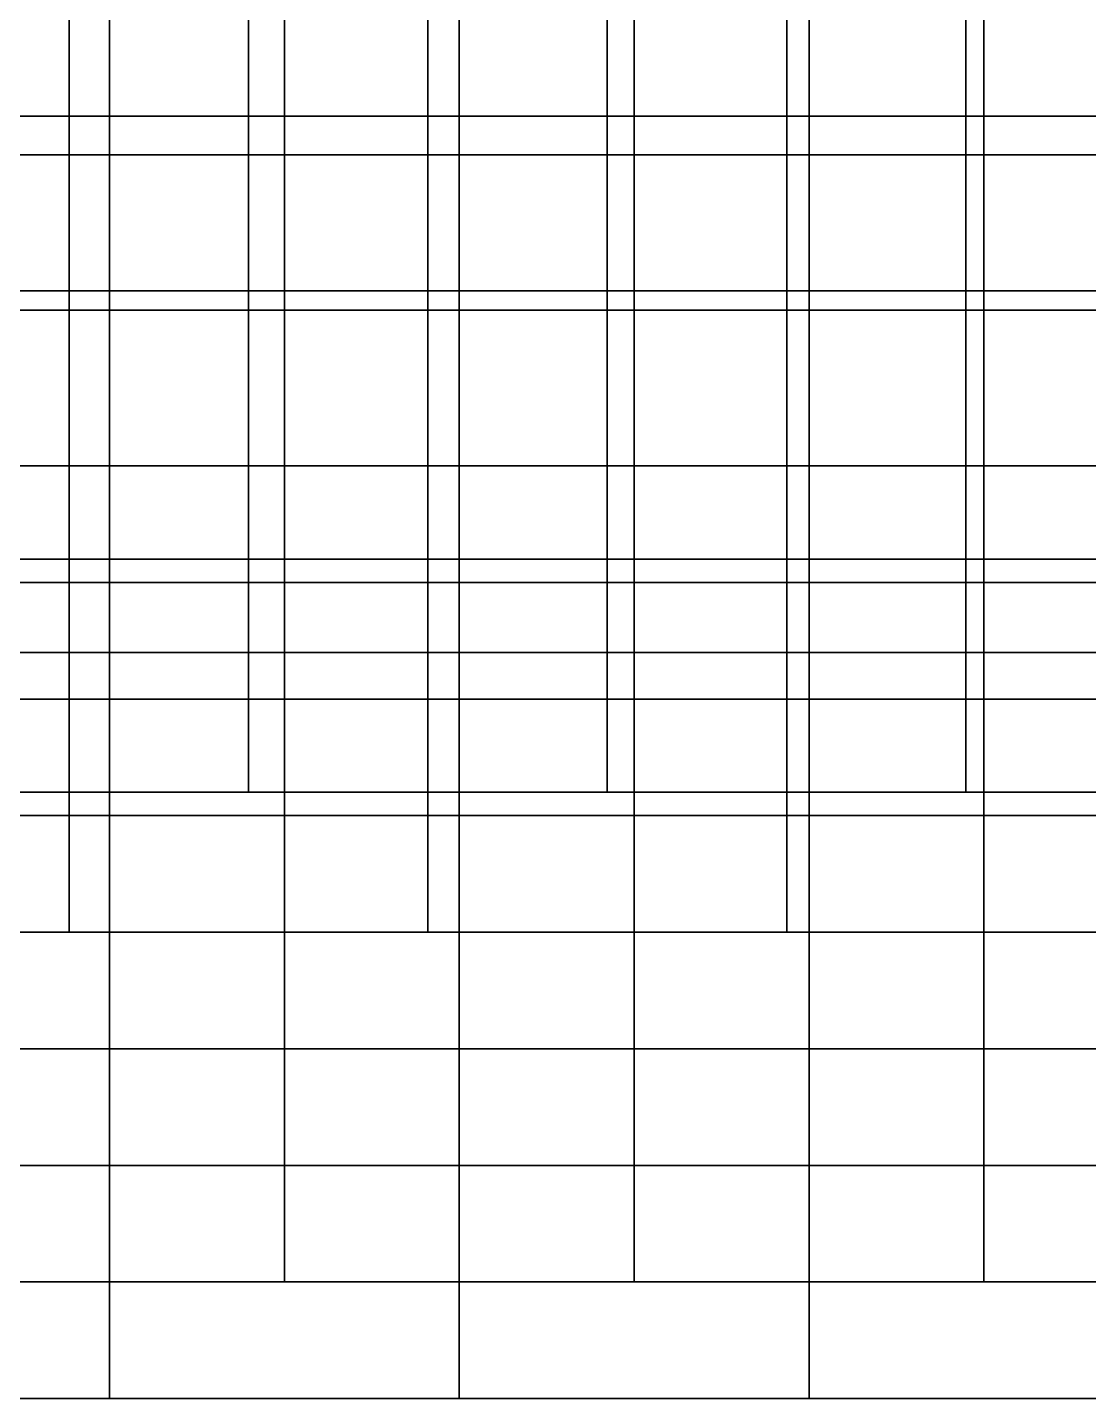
# Model space of a CAD drawing. Extents: x -2.5 to 67.5, y -27.5 to 12.5.
# Drawn here: x 56.12 to 61.81, y -5 to 2.35 of the extents above; entities that cross this region are included whole.
import ezdxf

# ---------------------------------------------------------------- set-up
doc = ezdxf.new("R2010")
doc.units = 0
doc.layers.add('M0', color=13, linetype='CONTINUOUS')
doc.layers.add('M1', color=11, linetype='CONTINUOUS')

msp = doc.modelspace()

# ---------------------------------------------------------------- linework, layer by layer
at = {"layer": 'M0', "color": 135}
for points in [[(54.688, 1.875), (54.688, 3.75), (56.563, 3.75), (56.563, 1.875)], [(54.688, 3.75, 1), (54.688, 1.875, 1), (56.563, 1.875, 1), (56.563, 3.75, 1)], [(56.563, 1.875), (56.563, 3.75), (56.563, 3.75, 1), (56.563, 1.875, 1)], [(56.563, 3.75), (56.563, 1.875), (56.563, 1.875, 1), (56.563, 3.75, 1)], [(56.563, 1.875), (56.563, 3.75), (58.438, 3.75), (58.438, 1.875)], [(56.563, 3.75, 1), (56.563, 1.875, 1), (58.438, 1.875, 1), (58.438, 3.75, 1)], [(58.438, 1.875), (58.438, 3.75), (58.438, 3.75, 1), (58.438, 1.875, 1)], [(58.438, 3.75), (58.438, 1.875), (58.438, 1.875, 1), (58.438, 3.75, 1)], [(58.438, 1.875), (58.438, 3.75), (60.313, 3.75), (60.313, 1.875)], [(58.438, 3.75, 1), (58.438, 1.875, 1), (60.313, 1.875, 1), (60.313, 3.75, 1)], [(60.313, 1.875), (60.313, 3.75), (60.313, 3.75, 1), (60.313, 1.875, 1)], [(60.313, 3.75), (60.313, 1.875), (60.313, 1.875, 1), (60.313, 3.75, 1)], [(60.313, 1.875), (60.313, 3.75), (62.188, 3.75), (62.188, 1.875)], [(60.313, 3.75, 1), (60.313, 1.875, 1), (62.188, 1.875, 1), (62.188, 3.75, 1)], [(57.5, 0.9375), (55.625, 0.9375), (55.625, 2.8125), (57.5, 2.8125)], [(55.625, 0.9375, 1), (57.5, 0.9375, 1), (57.5, 2.8125, 1), (55.625, 2.8125, 1)], [(57.5, 0.9375, 1), (57.5, 0.9375), (57.5, 2.8125), (57.5, 2.8125, 1)], [(57.5, 0.9375), (57.5, 0.9375, 1), (57.5, 2.8125, 1), (57.5, 2.8125)], [(59.375, 0.9375), (57.5, 0.9375), (57.5, 2.8125), (59.375, 2.8125)], [(57.5, 0.9375, 1), (59.375, 0.9375, 1), (59.375, 2.8125, 1), (57.5, 2.8125, 1)], [(59.375, 0.9375, 1), (59.375, 0.9375), (59.375, 2.8125), (59.375, 2.8125, 1)], [(59.375, 0.9375), (59.375, 0.9375, 1), (59.375, 2.8125, 1), (59.375, 2.8125)], [(61.25, 0.9375), (59.375, 0.9375), (59.375, 2.8125), (61.25, 2.8125)], [(59.375, 0.9375, 1), (61.25, 0.9375, 1), (61.25, 2.8125, 1), (59.375, 2.8125, 1)], [(61.25, 0.9375, 1), (61.25, 0.9375), (61.25, 2.8125), (61.25, 2.8125, 1)], [(61.25, 0.9375), (61.25, 0.9375, 1), (61.25, 2.8125, 1), (61.25, 2.8125)], [(63.125, 0.9375), (61.25, 0.9375), (61.25, 2.8125), (63.125, 2.8125)], [(61.25, 0.9375, 1), (63.125, 0.9375, 1), (63.125, 2.8125, 1), (61.25, 2.8125, 1)], [(54.688, 1.875), (54.688, 1.875, 1), (56.563, 1.875, 1), (56.563, 1.875)], [(54.688, 0), (54.688, 1.875), (56.563, 1.875), (56.563, 0)], [(54.688, 1.875, 1), (54.688, 0, 1), (56.563, 0, 1), (56.563, 1.875, 1)], [(54.688, 1.875, 1), (54.688, 1.875), (56.563, 1.875), (56.563, 1.875, 1)], [(56.563, 0), (56.563, 1.875), (56.563, 1.875, 1), (56.563, 0, 1)], [(56.563, 1.875), (56.563, 0), (56.563, 0, 1), (56.563, 1.875, 1)], [(56.563, 1.875), (56.563, 1.875, 1), (58.438, 1.875, 1), (58.438, 1.875)], [(56.563, 0), (56.563, 1.875), (58.438, 1.875), (58.438, 0)], [(56.563, 1.875, 1), (56.563, 0, 1), (58.438, 0, 1), (58.438, 1.875, 1)], [(56.563, 1.875, 1), (56.563, 1.875), (58.438, 1.875), (58.438, 1.875, 1)], [(58.438, 0), (58.438, 1.875), (58.438, 1.875, 1), (58.438, 0, 1)], [(58.438, 1.875), (58.438, 0), (58.438, 0, 1), (58.438, 1.875, 1)], [(58.438, 1.875), (58.438, 1.875, 1), (60.313, 1.875, 1), (60.313, 1.875)], [(58.438, 0), (58.438, 1.875), (60.313, 1.875), (60.313, 0)], [(58.438, 1.875, 1), (58.438, 0, 1), (60.313, 0, 1), (60.313, 1.875, 1)], [(58.438, 1.875, 1), (58.438, 1.875), (60.313, 1.875), (60.313, 1.875, 1)], [(60.313, 0), (60.313, 1.875), (60.313, 1.875, 1), (60.313, 0, 1)], [(60.313, 1.875), (60.313, 0), (60.313, 0, 1), (60.313, 1.875, 1)], [(60.313, 1.875), (60.313, 1.875, 1), (62.188, 1.875, 1), (62.188, 1.875)], [(60.313, 0), (60.313, 1.875), (62.188, 1.875), (62.188, 0)], [(60.313, 1.875, 1), (60.313, 0, 1), (62.188, 0, 1), (62.188, 1.875, 1)], [(60.313, 1.875, 1), (60.313, 1.875), (62.188, 1.875), (62.188, 1.875, 1)], [(57.5, 0.9375), (55.625, 0.9375), (55.625, 0.9375, 1), (57.5, 0.9375, 1)], [(57.5, -0.625), (55.625, -0.625), (55.625, 0.9375), (57.5, 0.9375)], [(55.625, -0.625, 1), (57.5, -0.625, 1), (57.5, 0.9375, 1), (55.625, 0.9375, 1)], [(55.625, 0.9375), (57.5, 0.9375), (57.5, 0.9375, 1), (55.625, 0.9375, 1)], [(57.5, -0.625, 1), (57.5, -0.625), (57.5, 0.9375), (57.5, 0.9375, 1)], [(59.375, 0.9375), (57.5, 0.9375), (57.5, 0.9375, 1), (59.375, 0.9375, 1)], [(57.5, -0.625), (57.5, -0.625, 1), (57.5, 0.9375, 1), (57.5, 0.9375)], [(59.375, -0.625), (57.5, -0.625), (57.5, 0.9375), (59.375, 0.9375)], [(57.5, -0.625, 1), (59.375, -0.625, 1), (59.375, 0.9375, 1), (57.5, 0.9375, 1)], [(57.5, 0.9375), (59.375, 0.9375), (59.375, 0.9375, 1), (57.5, 0.9375, 1)], [(59.375, -0.625, 1), (59.375, -0.625), (59.375, 0.9375), (59.375, 0.9375, 1)], [(61.25, 0.9375), (59.375, 0.9375), (59.375, 0.9375, 1), (61.25, 0.9375, 1)], [(59.375, -0.625), (59.375, -0.625, 1), (59.375, 0.9375, 1), (59.375, 0.9375)], [(61.25, -0.625), (59.375, -0.625), (59.375, 0.9375), (61.25, 0.9375)], [(59.375, -0.625, 1), (61.25, -0.625, 1), (61.25, 0.9375, 1), (59.375, 0.9375, 1)], [(59.375, 0.9375), (61.25, 0.9375), (61.25, 0.9375, 1), (59.375, 0.9375, 1)], [(61.25, -0.625, 1), (61.25, -0.625), (61.25, 0.9375), (61.25, 0.9375, 1)], [(63.125, 0.9375), (61.25, 0.9375), (61.25, 0.9375, 1), (63.125, 0.9375, 1)], [(61.25, -0.625), (61.25, -0.625, 1), (61.25, 0.9375, 1), (61.25, 0.9375)], [(63.125, -0.625), (61.25, -0.625), (61.25, 0.9375), (63.125, 0.9375)], [(61.25, -0.625, 1), (63.125, -0.625, 1), (63.125, 0.9375, 1), (61.25, 0.9375, 1)], [(61.25, 0.9375), (63.125, 0.9375), (63.125, 0.9375, 1), (61.25, 0.9375, 1)], [(54.688, 0), (54.688, 0, 1), (56.563, 0, 1), (56.563, 0)], [(54.688, -1.25), (54.688, 0), (56.563, 0), (56.563, -1.25)], [(54.688, 0, 1), (54.688, -1.25, 1), (56.563, -1.25, 1), (56.563, 0, 1)], [(54.688, 0, 1), (54.688, 0), (56.563, 0), (56.563, 0, 1)], [(56.563, -1.25), (56.563, 0), (56.563, 0, 1), (56.563, -1.25, 1)], [(56.563, 0), (56.563, -1.25), (56.563, -1.25, 1), (56.563, 0, 1)], [(56.563, 0), (56.563, 0, 1), (58.438, 0, 1), (58.438, 0)], [(56.563, -1.25), (56.563, 0), (58.438, 0), (58.438, -1.25)], [(56.563, 0, 1), (56.563, -1.25, 1), (58.438, -1.25, 1), (58.438, 0, 1)], [(56.563, 0, 1), (56.563, 0), (58.438, 0), (58.438, 0, 1)], [(58.438, -1.25), (58.438, 0), (58.438, 0, 1), (58.438, -1.25, 1)], [(58.438, 0), (58.438, -1.25), (58.438, -1.25, 1), (58.438, 0, 1)], [(58.438, 0), (58.438, 0, 1), (60.313, 0, 1), (60.313, 0)], [(58.438, -1.25), (58.438, 0), (60.313, 0), (60.313, -1.25)], [(58.438, 0, 1), (58.438, -1.25, 1), (60.313, -1.25, 1), (60.313, 0, 1)], [(58.438, 0, 1), (58.438, 0), (60.313, 0), (60.313, 0, 1)], [(60.313, -1.25), (60.313, 0), (60.313, 0, 1), (60.313, -1.25, 1)], [(60.313, 0), (60.313, -1.25), (60.313, -1.25, 1), (60.313, 0, 1)], [(60.313, 0), (60.313, 0, 1), (62.188, 0, 1), (62.188, 0)], [(60.313, -1.25), (60.313, 0), (62.188, 0), (62.188, -1.25)], [(60.313, 0, 1), (60.313, -1.25, 1), (62.188, -1.25, 1), (62.188, 0, 1)], [(60.313, 0, 1), (60.313, 0), (62.188, 0), (62.188, 0, 1)], [(57.5, -0.625), (55.625, -0.625), (55.625, -0.625, 1), (57.5, -0.625, 1)], [(57.5, -1.875), (55.625, -1.875), (55.625, -0.625), (57.5, -0.625)], [(55.625, -1.875, 1), (57.5, -1.875, 1), (57.5, -0.625, 1), (55.625, -0.625, 1)], [(55.625, -0.625), (57.5, -0.625), (57.5, -0.625, 1), (55.625, -0.625, 1)], [(57.5, -1.875, 1), (57.5, -1.875), (57.5, -0.625), (57.5, -0.625, 1)], [(59.375, -0.625), (57.5, -0.625), (57.5, -0.625, 1), (59.375, -0.625, 1)], [(57.5, -1.875), (57.5, -1.875, 1), (57.5, -0.625, 1), (57.5, -0.625)], [(59.375, -1.875), (57.5, -1.875), (57.5, -0.625), (59.375, -0.625)], [(57.5, -1.875, 1), (59.375, -1.875, 1), (59.375, -0.625, 1), (57.5, -0.625, 1)], [(57.5, -0.625), (59.375, -0.625), (59.375, -0.625, 1), (57.5, -0.625, 1)], [(59.375, -1.875, 1), (59.375, -1.875), (59.375, -0.625), (59.375, -0.625, 1)], [(61.25, -0.625), (59.375, -0.625), (59.375, -0.625, 1), (61.25, -0.625, 1)], [(59.375, -1.875), (59.375, -1.875, 1), (59.375, -0.625, 1), (59.375, -0.625)], [(61.25, -1.875), (59.375, -1.875), (59.375, -0.625), (61.25, -0.625)], [(59.375, -1.875, 1), (61.25, -1.875, 1), (61.25, -0.625, 1), (59.375, -0.625, 1)], [(59.375, -0.625), (61.25, -0.625), (61.25, -0.625, 1), (59.375, -0.625, 1)], [(61.25, -1.875, 1), (61.25, -1.875), (61.25, -0.625), (61.25, -0.625, 1)], [(63.125, -0.625), (61.25, -0.625), (61.25, -0.625, 1), (63.125, -0.625, 1)], [(61.25, -1.875), (61.25, -1.875, 1), (61.25, -0.625, 1), (61.25, -0.625)], [(63.125, -1.875), (61.25, -1.875), (61.25, -0.625), (63.125, -0.625)], [(61.25, -1.875, 1), (63.125, -1.875, 1), (63.125, -0.625, 1), (61.25, -0.625, 1)], [(61.25, -0.625), (63.125, -0.625), (63.125, -0.625, 1), (61.25, -0.625, 1)], [(54.688, -1.25), (54.688, -1.25, 1), (56.563, -1.25, 1), (56.563, -1.25)], [(54.688, -2.5), (54.688, -1.25), (56.563, -1.25), (56.563, -2.5)], [(54.688, -1.25, 1), (54.688, -2.5, 1), (56.563, -2.5, 1), (56.563, -1.25, 1)], [(54.688, -1.25, 1), (54.688, -1.25), (56.563, -1.25), (56.563, -1.25, 1)], [(56.563, -2.5), (56.563, -1.25), (56.563, -1.25, 1), (56.563, -2.5, 1)], [(56.563, -1.25), (56.563, -2.5), (56.563, -2.5, 1), (56.563, -1.25, 1)], [(56.563, -1.25), (56.563, -1.25, 1), (58.438, -1.25, 1), (58.438, -1.25)], [(56.563, -2.5), (56.563, -1.25), (58.438, -1.25), (58.438, -2.5)], [(56.563, -1.25, 1), (56.563, -2.5, 1), (58.438, -2.5, 1), (58.438, -1.25, 1)], [(56.563, -1.25, 1), (56.563, -1.25), (58.438, -1.25), (58.438, -1.25, 1)], [(58.438, -2.5), (58.438, -1.25), (58.438, -1.25, 1), (58.438, -2.5, 1)], [(58.438, -1.25), (58.438, -2.5), (58.438, -2.5, 1), (58.438, -1.25, 1)], [(58.438, -1.25), (58.438, -1.25, 1), (60.313, -1.25, 1), (60.313, -1.25)], [(58.438, -2.5), (58.438, -1.25), (60.313, -1.25), (60.313, -2.5)], [(58.438, -1.25, 1), (58.438, -2.5, 1), (60.313, -2.5, 1), (60.313, -1.25, 1)], [(58.438, -1.25, 1), (58.438, -1.25), (60.313, -1.25), (60.313, -1.25, 1)], [(60.313, -2.5), (60.313, -1.25), (60.313, -1.25, 1), (60.313, -2.5, 1)], [(60.313, -1.25), (60.313, -2.5), (60.313, -2.5, 1), (60.313, -1.25, 1)], [(60.313, -1.25), (60.313, -1.25, 1), (62.188, -1.25, 1), (62.188, -1.25)], [(60.313, -2.5), (60.313, -1.25), (62.188, -1.25), (62.188, -2.5)], [(60.313, -1.25, 1), (60.313, -2.5, 1), (62.188, -2.5, 1), (62.188, -1.25, 1)], [(60.313, -1.25, 1), (60.313, -1.25), (62.188, -1.25), (62.188, -1.25, 1)], [(57.5, -1.875), (55.625, -1.875), (55.625, -1.875, 1), (57.5, -1.875, 1)], [(57.5, -3.125), (55.625, -3.125), (55.625, -1.875), (57.5, -1.875)], [(55.625, -3.125, 1), (57.5, -3.125, 1), (57.5, -1.875, 1), (55.625, -1.875, 1)], [(55.625, -1.875), (57.5, -1.875), (57.5, -1.875, 1), (55.625, -1.875, 1)], [(57.5, -3.125, 1), (57.5, -3.125), (57.5, -1.875), (57.5, -1.875, 1)], [(59.375, -1.875), (57.5, -1.875), (57.5, -1.875, 1), (59.375, -1.875, 1)], [(57.5, -3.125), (57.5, -3.125, 1), (57.5, -1.875, 1), (57.5, -1.875)], [(59.375, -3.125), (57.5, -3.125), (57.5, -1.875), (59.375, -1.875)], [(57.5, -3.125, 1), (59.375, -3.125, 1), (59.375, -1.875, 1), (57.5, -1.875, 1)], [(57.5, -1.875), (59.375, -1.875), (59.375, -1.875, 1), (57.5, -1.875, 1)], [(59.375, -3.125, 1), (59.375, -3.125), (59.375, -1.875), (59.375, -1.875, 1)], [(61.25, -1.875), (59.375, -1.875), (59.375, -1.875, 1), (61.25, -1.875, 1)], [(59.375, -3.125), (59.375, -3.125, 1), (59.375, -1.875, 1), (59.375, -1.875)], [(61.25, -3.125), (59.375, -3.125), (59.375, -1.875), (61.25, -1.875)], [(59.375, -3.125, 1), (61.25, -3.125, 1), (61.25, -1.875, 1), (59.375, -1.875, 1)], [(59.375, -1.875), (61.25, -1.875), (61.25, -1.875, 1), (59.375, -1.875, 1)], [(61.25, -3.125, 1), (61.25, -3.125), (61.25, -1.875), (61.25, -1.875, 1)], [(63.125, -1.875), (61.25, -1.875), (61.25, -1.875, 1), (63.125, -1.875, 1)], [(61.25, -3.125), (61.25, -3.125, 1), (61.25, -1.875, 1), (61.25, -1.875)], [(63.125, -3.125), (61.25, -3.125), (61.25, -1.875), (63.125, -1.875)], [(61.25, -3.125, 1), (63.125, -3.125, 1), (63.125, -1.875, 1), (61.25, -1.875, 1)], [(61.25, -1.875), (63.125, -1.875), (63.125, -1.875, 1), (61.25, -1.875, 1)], [(54.688, -2.5), (54.688, -2.5, 1), (56.563, -2.5, 1), (56.563, -2.5)], [(54.688, -3.75), (54.688, -2.5), (56.563, -2.5), (56.563, -3.75)], [(54.688, -2.5, 1), (54.688, -3.75, 1), (56.563, -3.75, 1), (56.563, -2.5, 1)], [(54.688, -2.5, 1), (54.688, -2.5), (56.563, -2.5), (56.563, -2.5, 1)], [(56.563, -3.75), (56.563, -2.5), (56.563, -2.5, 1), (56.563, -3.75, 1)], [(56.563, -2.5), (56.563, -3.75), (56.563, -3.75, 1), (56.563, -2.5, 1)], [(56.563, -2.5), (56.563, -2.5, 1), (58.438, -2.5, 1), (58.438, -2.5)], [(56.563, -3.75), (56.563, -2.5), (58.438, -2.5), (58.438, -3.75)], [(56.563, -2.5, 1), (56.563, -3.75, 1), (58.438, -3.75, 1), (58.438, -2.5, 1)], [(56.563, -2.5, 1), (56.563, -2.5), (58.438, -2.5), (58.438, -2.5, 1)], [(58.438, -3.75), (58.438, -2.5), (58.438, -2.5, 1), (58.438, -3.75, 1)], [(58.438, -2.5), (58.438, -3.75), (58.438, -3.75, 1), (58.438, -2.5, 1)], [(58.438, -2.5), (58.438, -2.5, 1), (60.313, -2.5, 1), (60.313, -2.5)], [(58.438, -3.75), (58.438, -2.5), (60.313, -2.5), (60.313, -3.75)], [(58.438, -2.5, 1), (58.438, -3.75, 1), (60.313, -3.75, 1), (60.313, -2.5, 1)], [(58.438, -2.5, 1), (58.438, -2.5), (60.313, -2.5), (60.313, -2.5, 1)], [(60.313, -3.75), (60.313, -2.5), (60.313, -2.5, 1), (60.313, -3.75, 1)], [(60.313, -2.5), (60.313, -3.75), (60.313, -3.75, 1), (60.313, -2.5, 1)], [(60.313, -2.5), (60.313, -2.5, 1), (62.188, -2.5, 1), (62.188, -2.5)], [(60.313, -3.75), (60.313, -2.5), (62.188, -2.5), (62.188, -3.75)], [(60.313, -2.5, 1), (60.313, -3.75, 1), (62.188, -3.75, 1), (62.188, -2.5, 1)], [(60.313, -2.5, 1), (60.313, -2.5), (62.188, -2.5), (62.188, -2.5, 1)], [(57.5, -3.125), (55.625, -3.125), (55.625, -3.125, 1), (57.5, -3.125, 1)], [(57.5, -4.375), (55.625, -4.375), (55.625, -3.125), (57.5, -3.125)], [(55.625, -4.375, 1), (57.5, -4.375, 1), (57.5, -3.125, 1), (55.625, -3.125, 1)], [(55.625, -3.125), (57.5, -3.125), (57.5, -3.125, 1), (55.625, -3.125, 1)], [(57.5, -4.375, 1), (57.5, -4.375), (57.5, -3.125), (57.5, -3.125, 1)], [(59.375, -3.125), (57.5, -3.125), (57.5, -3.125, 1), (59.375, -3.125, 1)], [(57.5, -4.375), (57.5, -4.375, 1), (57.5, -3.125, 1), (57.5, -3.125)], [(59.375, -4.375), (57.5, -4.375), (57.5, -3.125), (59.375, -3.125)], [(57.5, -4.375, 1), (59.375, -4.375, 1), (59.375, -3.125, 1), (57.5, -3.125, 1)], [(57.5, -3.125), (59.375, -3.125), (59.375, -3.125, 1), (57.5, -3.125, 1)], [(59.375, -4.375, 1), (59.375, -4.375), (59.375, -3.125), (59.375, -3.125, 1)], [(61.25, -3.125), (59.375, -3.125), (59.375, -3.125, 1), (61.25, -3.125, 1)], [(59.375, -4.375), (59.375, -4.375, 1), (59.375, -3.125, 1), (59.375, -3.125)], [(61.25, -4.375), (59.375, -4.375), (59.375, -3.125), (61.25, -3.125)], [(59.375, -4.375, 1), (61.25, -4.375, 1), (61.25, -3.125, 1), (59.375, -3.125, 1)], [(59.375, -3.125), (61.25, -3.125), (61.25, -3.125, 1), (59.375, -3.125, 1)], [(61.25, -4.375, 1), (61.25, -4.375), (61.25, -3.125), (61.25, -3.125, 1)], [(63.125, -3.125), (61.25, -3.125), (61.25, -3.125, 1), (63.125, -3.125, 1)], [(61.25, -4.375), (61.25, -4.375, 1), (61.25, -3.125, 1), (61.25, -3.125)], [(63.125, -4.375), (61.25, -4.375), (61.25, -3.125), (63.125, -3.125)], [(61.25, -4.375, 1), (63.125, -4.375, 1), (63.125, -3.125, 1), (61.25, -3.125, 1)], [(61.25, -3.125), (63.125, -3.125), (63.125, -3.125, 1), (61.25, -3.125, 1)], [(54.688, -3.75), (54.688, -3.75, 1), (56.563, -3.75, 1), (56.563, -3.75)], [(54.688, -5), (54.688, -3.75), (56.563, -3.75), (56.563, -5)], [(54.688, -3.75, 1), (54.688, -5, 1), (56.563, -5, 1), (56.563, -3.75, 1)], [(54.688, -3.75, 1), (54.688, -3.75), (56.563, -3.75), (56.563, -3.75, 1)], [(56.563, -5), (56.563, -3.75), (56.563, -3.75, 1), (56.563, -5, 1)], [(56.563, -3.75), (56.563, -5), (56.563, -5, 1), (56.563, -3.75, 1)], [(56.563, -3.75), (56.563, -3.75, 1), (58.438, -3.75, 1), (58.438, -3.75)], [(56.563, -5), (56.563, -3.75), (58.438, -3.75), (58.438, -5)], [(56.563, -3.75, 1), (56.563, -5, 1), (58.438, -5, 1), (58.438, -3.75, 1)], [(56.563, -3.75, 1), (56.563, -3.75), (58.438, -3.75), (58.438, -3.75, 1)], [(58.438, -5), (58.438, -3.75), (58.438, -3.75, 1), (58.438, -5, 1)], [(58.438, -3.75), (58.438, -5), (58.438, -5, 1), (58.438, -3.75, 1)], [(58.438, -3.75), (58.438, -3.75, 1), (60.313, -3.75, 1), (60.313, -3.75)], [(58.438, -5), (58.438, -3.75), (60.313, -3.75), (60.313, -5)], [(58.438, -3.75, 1), (58.438, -5, 1), (60.313, -5, 1), (60.313, -3.75, 1)], [(58.438, -3.75, 1), (58.438, -3.75), (60.313, -3.75), (60.313, -3.75, 1)], [(60.313, -5), (60.313, -3.75), (60.313, -3.75, 1), (60.313, -5, 1)], [(60.313, -3.75), (60.313, -5), (60.313, -5, 1), (60.313, -3.75, 1)], [(60.313, -3.75), (60.313, -3.75, 1), (62.188, -3.75, 1), (62.188, -3.75)], [(60.313, -5), (60.313, -3.75), (62.188, -3.75), (62.188, -5)], [(60.313, -3.75, 1), (60.313, -5, 1), (62.188, -5, 1), (62.188, -3.75, 1)], [(60.313, -3.75, 1), (60.313, -3.75), (62.188, -3.75), (62.188, -3.75, 1)], [(55.625, -4.375), (57.5, -4.375), (57.5, -4.375, 1), (55.625, -4.375, 1)], [(57.5, -4.375), (59.375, -4.375), (59.375, -4.375, 1), (57.5, -4.375, 1)], [(59.375, -4.375), (61.25, -4.375), (61.25, -4.375, 1), (59.375, -4.375, 1)], [(61.25, -4.375), (63.125, -4.375), (63.125, -4.375, 1), (61.25, -4.375, 1)], [(54.688, -5, 1), (54.688, -5), (56.563, -5), (56.563, -5, 1)], [(56.563, -5, 1), (56.563, -5), (58.438, -5), (58.438, -5, 1)], [(58.438, -5, 1), (58.438, -5), (60.313, -5), (60.313, -5, 1)], [(60.313, -5, 1), (60.313, -5), (62.188, -5), (62.188, -5, 1)]]:
    msp.add_3dface(points, dxfattribs=at)
at = {"layer": 'M1', "color": 10}
for points in [[(54.424, 1.667, 1.75), (54.424, 3.333, 1.75), (56.347, 3.333, 1.75), (56.347, 1.667, 1.75)], [(54.424, 3.333, 3), (54.424, 1.667, 3), (56.347, 1.667, 3), (56.347, 3.333, 3)], [(56.347, 1.667, 1.75), (56.347, 3.333, 1.75), (56.347, 3.333, 3), (56.347, 1.667, 3)], [(56.347, 3.333, 1.75), (56.347, 1.667, 1.75), (56.347, 1.667, 3), (56.347, 3.333, 3)], [(56.347, 1.667, 1.75), (56.347, 3.333, 1.75), (58.27, 3.333, 1.75), (58.27, 1.667, 1.75)], [(56.347, 3.333, 3), (56.347, 1.667, 3), (58.27, 1.667, 3), (58.27, 3.333, 3)], [(58.27, 1.667, 1.75), (58.27, 3.333, 1.75), (58.27, 3.333, 3), (58.27, 1.667, 3)], [(58.27, 3.333, 1.75), (58.27, 1.667, 1.75), (58.27, 1.667, 3), (58.27, 3.333, 3)], [(58.27, 1.667, 1.75), (58.27, 3.333, 1.75), (60.193, 3.333, 1.75), (60.193, 1.667, 1.75)], [(58.27, 3.333, 3), (58.27, 1.667, 3), (60.193, 1.667, 3), (60.193, 3.333, 3)], [(60.193, 1.667, 1.75), (60.193, 3.333, 1.75), (60.193, 3.333, 3), (60.193, 1.667, 3)], [(60.193, 3.333, 1.75), (60.193, 1.667, 1.75), (60.193, 1.667, 3), (60.193, 3.333, 3)], [(60.193, 1.667, 1.75), (60.193, 3.333, 1.75), (62.116, 3.333, 1.75), (62.116, 1.667, 1.75)], [(60.193, 3.333, 3), (60.193, 1.667, 3), (62.116, 1.667, 3), (62.116, 3.333, 3)], [(57.308, 0.8335, 1.75), (55.385, 0.8335, 1.75), (55.385, 2.5, 1.75), (57.308, 2.5, 1.75)], [(55.385, 0.8335, 3), (57.308, 0.8335, 3), (57.308, 2.5, 3), (55.385, 2.5, 3)], [(57.308, 0.8335, 3), (57.308, 0.8335, 1.75), (57.308, 2.5, 1.75), (57.308, 2.5, 3)], [(57.308, 0.8335, 1.75), (57.308, 0.8335, 3), (57.308, 2.5, 3), (57.308, 2.5, 1.75)], [(59.231, 0.8335, 1.75), (57.308, 0.8335, 1.75), (57.308, 2.5, 1.75), (59.231, 2.5, 1.75)], [(57.308, 0.8335, 3), (59.231, 0.8335, 3), (59.231, 2.5, 3), (57.308, 2.5, 3)], [(59.231, 0.8335, 3), (59.231, 0.8335, 1.75), (59.231, 2.5, 1.75), (59.231, 2.5, 3)], [(59.231, 0.8335, 1.75), (59.231, 0.8335, 3), (59.231, 2.5, 3), (59.231, 2.5, 1.75)], [(61.154, 0.8335, 1.75), (59.231, 0.8335, 1.75), (59.231, 2.5, 1.75), (61.154, 2.5, 1.75)], [(59.231, 0.8335, 3), (61.154, 0.8335, 3), (61.154, 2.5, 3), (59.231, 2.5, 3)], [(61.154, 0.8335, 3), (61.154, 0.8335, 1.75), (61.154, 2.5, 1.75), (61.154, 2.5, 3)], [(61.154, 0.8335, 1.75), (61.154, 0.8335, 3), (61.154, 2.5, 3), (61.154, 2.5, 1.75)], [(63.077, 0.8335, 1.75), (61.154, 0.8335, 1.75), (61.154, 2.5, 1.75), (63.077, 2.5, 1.75)], [(61.154, 0.8335, 3), (63.077, 0.8335, 3), (63.077, 2.5, 3), (61.154, 2.5, 3)], [(54.424, 1.667, 1.75), (54.424, 1.667, 3), (56.347, 1.667, 3), (56.347, 1.667, 1.75)], [(54.424, 0, 1.75), (54.424, 1.667, 1.75), (56.347, 1.667, 1.75), (56.347, 0, 1.75)], [(54.424, 1.667, 3), (54.424, 0, 3), (56.347, 0, 3), (56.347, 1.667, 3)], [(54.424, 1.667, 3), (54.424, 1.667, 1.75), (56.347, 1.667, 1.75), (56.347, 1.667, 3)], [(56.347, 0, 1.75), (56.347, 1.667, 1.75), (56.347, 1.667, 3), (56.347, 0, 3)], [(56.347, 1.667, 1.75), (56.347, 0, 1.75), (56.347, 0, 3), (56.347, 1.667, 3)], [(56.347, 1.667, 1.75), (56.347, 1.667, 3), (58.27, 1.667, 3), (58.27, 1.667, 1.75)], [(56.347, 0, 1.75), (56.347, 1.667, 1.75), (58.27, 1.667, 1.75), (58.27, 0, 1.75)], [(56.347, 1.667, 3), (56.347, 0, 3), (58.27, 0, 3), (58.27, 1.667, 3)], [(56.347, 1.667, 3), (56.347, 1.667, 1.75), (58.27, 1.667, 1.75), (58.27, 1.667, 3)], [(58.27, 0, 1.75), (58.27, 1.667, 1.75), (58.27, 1.667, 3), (58.27, 0, 3)], [(58.27, 1.667, 1.75), (58.27, 0, 1.75), (58.27, 0, 3), (58.27, 1.667, 3)], [(58.27, 1.667, 1.75), (58.27, 1.667, 3), (60.193, 1.667, 3), (60.193, 1.667, 1.75)], [(58.27, 0, 1.75), (58.27, 1.667, 1.75), (60.193, 1.667, 1.75), (60.193, 0, 1.75)], [(58.27, 1.667, 3), (58.27, 0, 3), (60.193, 0, 3), (60.193, 1.667, 3)], [(58.27, 1.667, 3), (58.27, 1.667, 1.75), (60.193, 1.667, 1.75), (60.193, 1.667, 3)], [(60.193, 0, 1.75), (60.193, 1.667, 1.75), (60.193, 1.667, 3), (60.193, 0, 3)], [(60.193, 1.667, 1.75), (60.193, 0, 1.75), (60.193, 0, 3), (60.193, 1.667, 3)], [(60.193, 1.667, 1.75), (60.193, 1.667, 3), (62.116, 1.667, 3), (62.116, 1.667, 1.75)], [(60.193, 0, 1.75), (60.193, 1.667, 1.75), (62.116, 1.667, 1.75), (62.116, 0, 1.75)], [(60.193, 1.667, 3), (60.193, 0, 3), (62.116, 0, 3), (62.116, 1.667, 3)], [(60.193, 1.667, 3), (60.193, 1.667, 1.75), (62.116, 1.667, 1.75), (62.116, 1.667, 3)], [(57.308, 0.8335, 1.75), (55.385, 0.8335, 1.75), (55.385, 0.8335, 3), (57.308, 0.8335, 3)], [(57.308, -0.5, 1.75), (55.385, -0.5, 1.75), (55.385, 0.8335, 1.75), (57.308, 0.8335, 1.75)], [(55.385, -0.5, 3), (57.308, -0.5, 3), (57.308, 0.8335, 3), (55.385, 0.8335, 3)], [(55.385, 0.8335, 1.75), (57.308, 0.8335, 1.75), (57.308, 0.8335, 3), (55.385, 0.8335, 3)], [(57.308, -0.5, 3), (57.308, -0.5, 1.75), (57.308, 0.8335, 1.75), (57.308, 0.8335, 3)], [(59.231, 0.8335, 1.75), (57.308, 0.8335, 1.75), (57.308, 0.8335, 3), (59.231, 0.8335, 3)], [(57.308, -0.5, 1.75), (57.308, -0.5, 3), (57.308, 0.8335, 3), (57.308, 0.8335, 1.75)], [(59.231, -0.5, 1.75), (57.308, -0.5, 1.75), (57.308, 0.8335, 1.75), (59.231, 0.8335, 1.75)], [(57.308, -0.5, 3), (59.231, -0.5, 3), (59.231, 0.8335, 3), (57.308, 0.8335, 3)], [(57.308, 0.8335, 1.75), (59.231, 0.8335, 1.75), (59.231, 0.8335, 3), (57.308, 0.8335, 3)], [(59.231, -0.5, 3), (59.231, -0.5, 1.75), (59.231, 0.8335, 1.75), (59.231, 0.8335, 3)], [(61.154, 0.8335, 1.75), (59.231, 0.8335, 1.75), (59.231, 0.8335, 3), (61.154, 0.8335, 3)], [(59.231, -0.5, 1.75), (59.231, -0.5, 3), (59.231, 0.8335, 3), (59.231, 0.8335, 1.75)], [(61.154, -0.5, 1.75), (59.231, -0.5, 1.75), (59.231, 0.8335, 1.75), (61.154, 0.8335, 1.75)], [(59.231, -0.5, 3), (61.154, -0.5, 3), (61.154, 0.8335, 3), (59.231, 0.8335, 3)], [(59.231, 0.8335, 1.75), (61.154, 0.8335, 1.75), (61.154, 0.8335, 3), (59.231, 0.8335, 3)], [(61.154, -0.5, 3), (61.154, -0.5, 1.75), (61.154, 0.8335, 1.75), (61.154, 0.8335, 3)], [(63.077, 0.8335, 1.75), (61.154, 0.8335, 1.75), (61.154, 0.8335, 3), (63.077, 0.8335, 3)], [(61.154, -0.5, 1.75), (61.154, -0.5, 3), (61.154, 0.8335, 3), (61.154, 0.8335, 1.75)], [(63.077, -0.5, 1.75), (61.154, -0.5, 1.75), (61.154, 0.8335, 1.75), (63.077, 0.8335, 1.75)], [(61.154, -0.5, 3), (63.077, -0.5, 3), (63.077, 0.8335, 3), (61.154, 0.8335, 3)], [(61.154, 0.8335, 1.75), (63.077, 0.8335, 1.75), (63.077, 0.8335, 3), (61.154, 0.8335, 3)], [(54.424, 0, 1.75), (54.424, 0, 3), (56.347, 0, 3), (56.347, 0, 1.75)], [(54.424, -1, 1.75), (54.424, 0, 1.75), (56.347, 0, 1.75), (56.347, -1, 1.75)], [(54.424, 0, 3), (54.424, -1, 3), (56.347, -1, 3), (56.347, 0, 3)], [(54.424, 0, 3), (54.424, 0, 1.75), (56.347, 0, 1.75), (56.347, 0, 3)], [(56.347, -1, 1.75), (56.347, 0, 1.75), (56.347, 0, 3), (56.347, -1, 3)], [(56.347, 0, 1.75), (56.347, -1, 1.75), (56.347, -1, 3), (56.347, 0, 3)], [(56.347, 0, 1.75), (56.347, 0, 3), (58.27, 0, 3), (58.27, 0, 1.75)], [(56.347, -1, 1.75), (56.347, 0, 1.75), (58.27, 0, 1.75), (58.27, -1, 1.75)], [(56.347, 0, 3), (56.347, -1, 3), (58.27, -1, 3), (58.27, 0, 3)], [(56.347, 0, 3), (56.347, 0, 1.75), (58.27, 0, 1.75), (58.27, 0, 3)], [(58.27, -1, 1.75), (58.27, 0, 1.75), (58.27, 0, 3), (58.27, -1, 3)], [(58.27, 0, 1.75), (58.27, -1, 1.75), (58.27, -1, 3), (58.27, 0, 3)], [(58.27, 0, 1.75), (58.27, 0, 3), (60.193, 0, 3), (60.193, 0, 1.75)], [(58.27, -1, 1.75), (58.27, 0, 1.75), (60.193, 0, 1.75), (60.193, -1, 1.75)], [(58.27, 0, 3), (58.27, -1, 3), (60.193, -1, 3), (60.193, 0, 3)], [(58.27, 0, 3), (58.27, 0, 1.75), (60.193, 0, 1.75), (60.193, 0, 3)], [(60.193, -1, 1.75), (60.193, 0, 1.75), (60.193, 0, 3), (60.193, -1, 3)], [(60.193, 0, 1.75), (60.193, -1, 1.75), (60.193, -1, 3), (60.193, 0, 3)], [(60.193, 0, 1.75), (60.193, 0, 3), (62.116, 0, 3), (62.116, 0, 1.75)], [(60.193, -1, 1.75), (60.193, 0, 1.75), (62.116, 0, 1.75), (62.116, -1, 1.75)], [(60.193, 0, 3), (60.193, -1, 3), (62.116, -1, 3), (62.116, 0, 3)], [(60.193, 0, 3), (60.193, 0, 1.75), (62.116, 0, 1.75), (62.116, 0, 3)], [(57.308, -0.5, 1.75), (55.385, -0.5, 1.75), (55.385, -0.5, 3), (57.308, -0.5, 3)], [(57.308, -1.75, 1.75), (55.385, -1.75, 1.75), (55.385, -0.5, 1.75), (57.308, -0.5, 1.75)], [(55.385, -1.75, 3), (57.308, -1.75, 3), (57.308, -0.5, 3), (55.385, -0.5, 3)], [(55.385, -0.5, 1.75), (57.308, -0.5, 1.75), (57.308, -0.5, 3), (55.385, -0.5, 3)], [(57.308, -1.75, 3), (57.308, -1.75, 1.75), (57.308, -0.5, 1.75), (57.308, -0.5, 3)], [(59.231, -0.5, 1.75), (57.308, -0.5, 1.75), (57.308, -0.5, 3), (59.231, -0.5, 3)], [(57.308, -1.75, 1.75), (57.308, -1.75, 3), (57.308, -0.5, 3), (57.308, -0.5, 1.75)], [(59.231, -1.75, 1.75), (57.308, -1.75, 1.75), (57.308, -0.5, 1.75), (59.231, -0.5, 1.75)], [(57.308, -1.75, 3), (59.231, -1.75, 3), (59.231, -0.5, 3), (57.308, -0.5, 3)], [(57.308, -0.5, 1.75), (59.231, -0.5, 1.75), (59.231, -0.5, 3), (57.308, -0.5, 3)], [(59.231, -1.75, 3), (59.231, -1.75, 1.75), (59.231, -0.5, 1.75), (59.231, -0.5, 3)], [(61.154, -0.5, 1.75), (59.231, -0.5, 1.75), (59.231, -0.5, 3), (61.154, -0.5, 3)], [(59.231, -1.75, 1.75), (59.231, -1.75, 3), (59.231, -0.5, 3), (59.231, -0.5, 1.75)], [(61.154, -1.75, 1.75), (59.231, -1.75, 1.75), (59.231, -0.5, 1.75), (61.154, -0.5, 1.75)], [(59.231, -1.75, 3), (61.154, -1.75, 3), (61.154, -0.5, 3), (59.231, -0.5, 3)], [(59.231, -0.5, 1.75), (61.154, -0.5, 1.75), (61.154, -0.5, 3), (59.231, -0.5, 3)], [(61.154, -1.75, 3), (61.154, -1.75, 1.75), (61.154, -0.5, 1.75), (61.154, -0.5, 3)], [(63.077, -0.5, 1.75), (61.154, -0.5, 1.75), (61.154, -0.5, 3), (63.077, -0.5, 3)], [(61.154, -1.75, 1.75), (61.154, -1.75, 3), (61.154, -0.5, 3), (61.154, -0.5, 1.75)], [(63.077, -1.75, 1.75), (61.154, -1.75, 1.75), (61.154, -0.5, 1.75), (63.077, -0.5, 1.75)], [(61.154, -1.75, 3), (63.077, -1.75, 3), (63.077, -0.5, 3), (61.154, -0.5, 3)], [(61.154, -0.5, 1.75), (63.077, -0.5, 1.75), (63.077, -0.5, 3), (61.154, -0.5, 3)], [(54.424, -1, 1.75), (54.424, -1, 3), (56.347, -1, 3), (56.347, -1, 1.75)], [(54.424, -2.5, 1.75), (54.424, -1, 1.75), (56.347, -1, 1.75), (56.347, -2.5, 1.75)], [(54.424, -1, 3), (54.424, -2.5, 3), (56.347, -2.5, 3), (56.347, -1, 3)], [(54.424, -1, 3), (54.424, -1, 1.75), (56.347, -1, 1.75), (56.347, -1, 3)], [(56.347, -2.5, 1.75), (56.347, -1, 1.75), (56.347, -1, 3), (56.347, -2.5, 3)], [(56.347, -1, 1.75), (56.347, -2.5, 1.75), (56.347, -2.5, 3), (56.347, -1, 3)], [(56.347, -1, 1.75), (56.347, -1, 3), (58.27, -1, 3), (58.27, -1, 1.75)], [(56.347, -2.5, 1.75), (56.347, -1, 1.75), (58.27, -1, 1.75), (58.27, -2.5, 1.75)], [(56.347, -1, 3), (56.347, -2.5, 3), (58.27, -2.5, 3), (58.27, -1, 3)], [(56.347, -1, 3), (56.347, -1, 1.75), (58.27, -1, 1.75), (58.27, -1, 3)], [(58.27, -2.5, 1.75), (58.27, -1, 1.75), (58.27, -1, 3), (58.27, -2.5, 3)], [(58.27, -1, 1.75), (58.27, -2.5, 1.75), (58.27, -2.5, 3), (58.27, -1, 3)], [(58.27, -1, 1.75), (58.27, -1, 3), (60.193, -1, 3), (60.193, -1, 1.75)], [(58.27, -2.5, 1.75), (58.27, -1, 1.75), (60.193, -1, 1.75), (60.193, -2.5, 1.75)], [(58.27, -1, 3), (58.27, -2.5, 3), (60.193, -2.5, 3), (60.193, -1, 3)], [(58.27, -1, 3), (58.27, -1, 1.75), (60.193, -1, 1.75), (60.193, -1, 3)], [(60.193, -2.5, 1.75), (60.193, -1, 1.75), (60.193, -1, 3), (60.193, -2.5, 3)], [(60.193, -1, 1.75), (60.193, -2.5, 1.75), (60.193, -2.5, 3), (60.193, -1, 3)], [(60.193, -1, 1.75), (60.193, -1, 3), (62.116, -1, 3), (62.116, -1, 1.75)], [(60.193, -2.5, 1.75), (60.193, -1, 1.75), (62.116, -1, 1.75), (62.116, -2.5, 1.75)], [(60.193, -1, 3), (60.193, -2.5, 3), (62.116, -2.5, 3), (62.116, -1, 3)], [(60.193, -1, 3), (60.193, -1, 1.75), (62.116, -1, 1.75), (62.116, -1, 3)], [(55.385, -1.75, 1.75), (57.308, -1.75, 1.75), (57.308, -1.75, 3), (55.385, -1.75, 3)], [(57.308, -1.75, 1.75), (59.231, -1.75, 1.75), (59.231, -1.75, 3), (57.308, -1.75, 3)], [(59.231, -1.75, 1.75), (61.154, -1.75, 1.75), (61.154, -1.75, 3), (59.231, -1.75, 3)], [(61.154, -1.75, 1.75), (63.077, -1.75, 1.75), (63.077, -1.75, 3), (61.154, -1.75, 3)], [(54.424, -2.5, 3), (54.424, -2.5, 1.75), (56.347, -2.5, 1.75), (56.347, -2.5, 3)], [(56.347, -2.5, 3), (56.347, -2.5, 1.75), (58.27, -2.5, 1.75), (58.27, -2.5, 3)], [(58.27, -2.5, 3), (58.27, -2.5, 1.75), (60.193, -2.5, 1.75), (60.193, -2.5, 3)], [(60.193, -2.5, 3), (60.193, -2.5, 1.75), (62.116, -2.5, 1.75), (62.116, -2.5, 3)]]:
    msp.add_3dface(points, dxfattribs=at)

doc.saveas('drawing.dxf')
